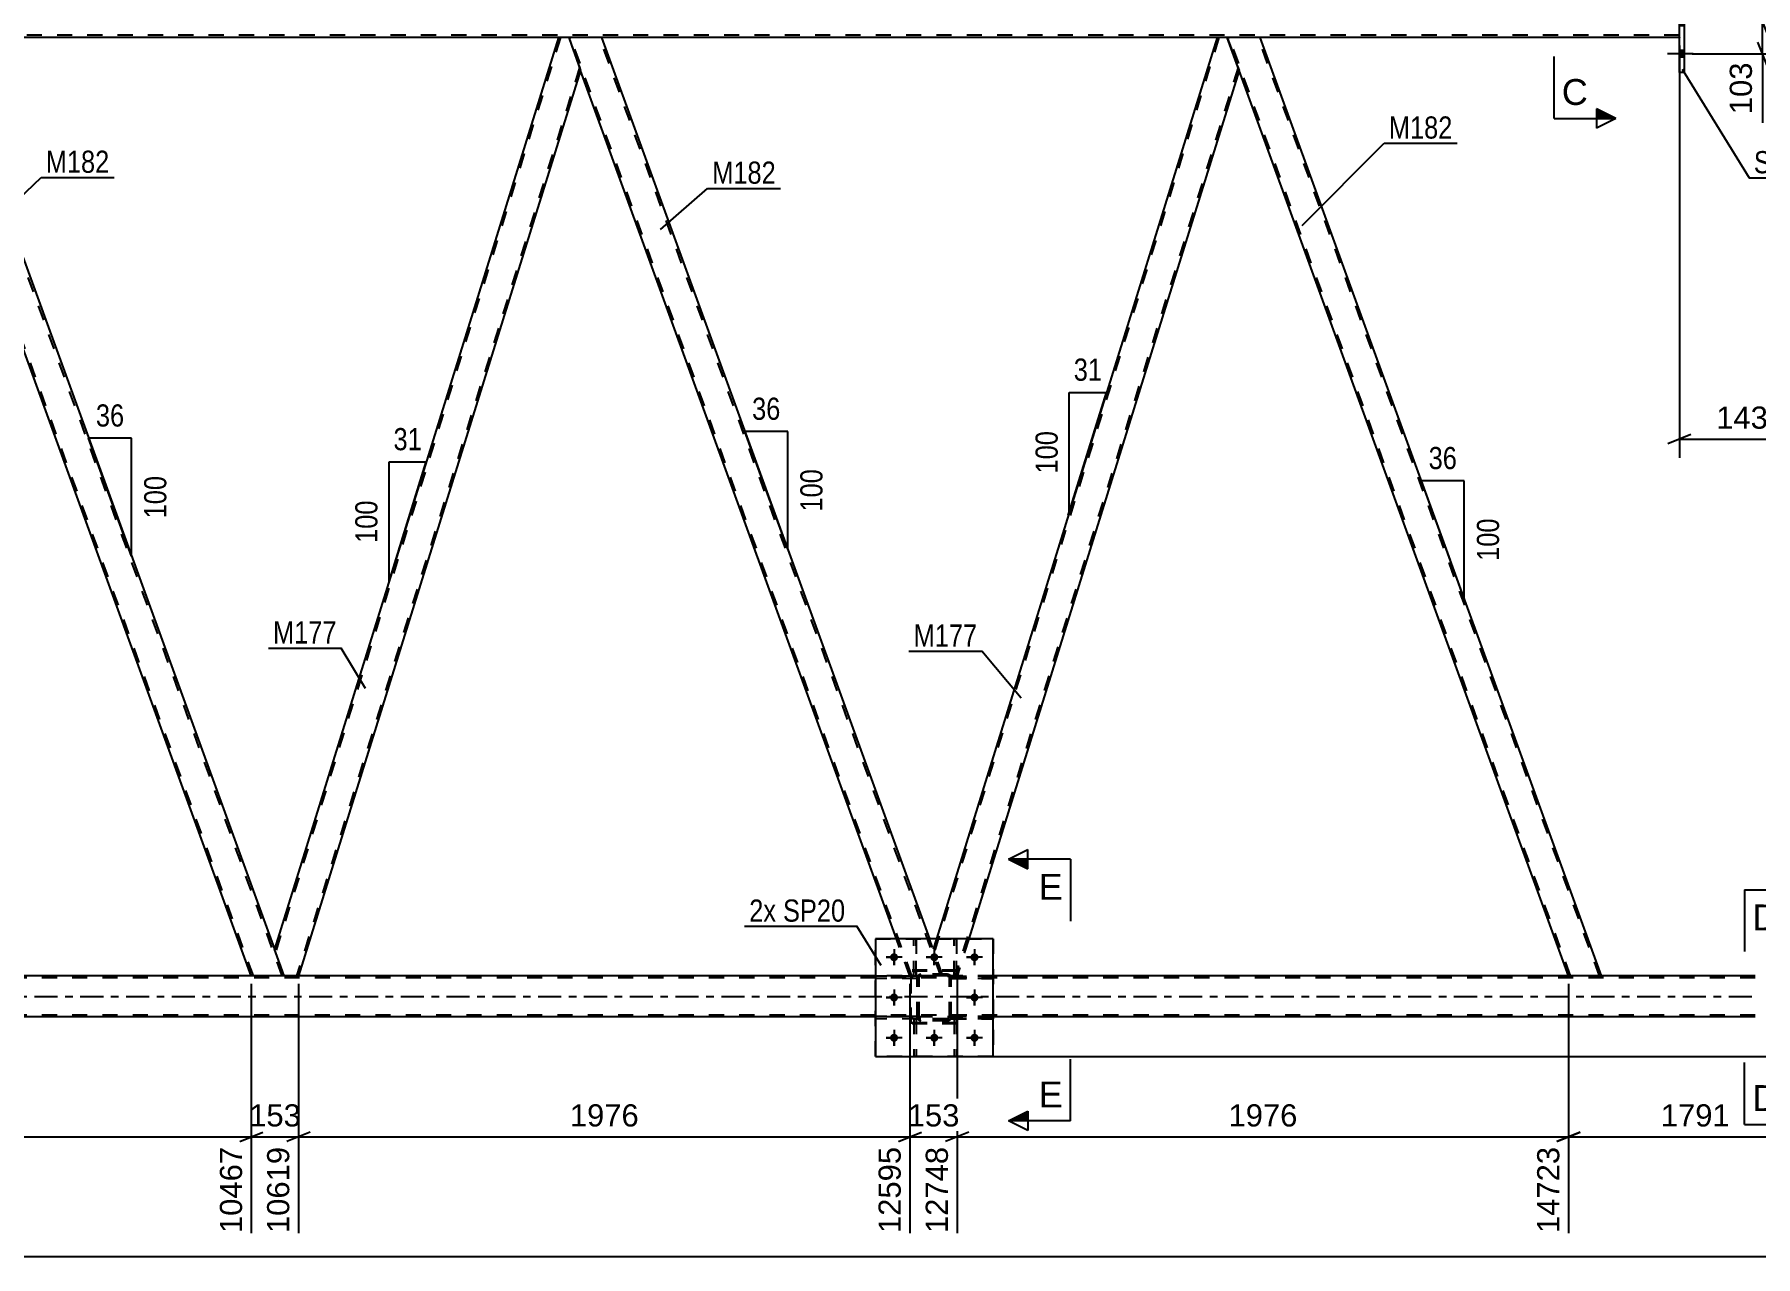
# Model space of a CAD drawing. Header units: millimetres. Extents: x 0 to 841, y 0 to 594.
# Drawn here: x 506.4 to 728.8, y 267.1 to 425 of the extents above; entities that cross this region are included whole.
import ezdxf

# ---------------------------------------------------------------- set-up
doc = ezdxf.new("R2010")
doc.units = ezdxf.units.MM
doc.linetypes.add('DXK_LINE_DOT2', pattern=[3.9198, 1.9599, -1.9599])
doc.linetypes.add('DXK_LINE_DOT3', pattern=[5.9187, 2.979, -0.9799, 0.9799, -0.9799])
doc.styles.add('Arial', font='ARIAL.TTF', dxfattribs={"height": 0.2})
doc.styles.add('Arial Narrow', font='ARIALN.TTF', dxfattribs={"height": 0.2})

# ---------------------------------------------------------------- blocks, each defined once
blk = doc.blocks.new('Bolt-317311729-2483 - 2401')
at = {"linetype": 'Continuous'}
for points in [[(719.63, 430.26), (719.63, 431.14), (718.99, 431.14), (718.99, 430.26)], [(719.63, 430.26), (719.63, 431.14), (718.99, 431.14), (718.99, 430.26)], [(719.63, 430.26), (719.63, 431.14), (718.99, 431.14), (718.99, 430.26)], [(719.63, 426.14), (719.63, 427.02), (718.99, 427.02), (718.99, 426.14)], [(719.63, 426.14), (719.63, 427.02), (718.99, 427.02), (718.99, 426.14)], [(719.63, 422.06), (719.63, 422.94), (718.99, 422.94), (718.99, 422.06)], [(719.63, 422.06), (719.63, 422.94), (718.99, 422.94), (718.99, 422.06)], [(719.63, 422.06), (719.63, 422.94), (718.99, 422.94), (718.99, 422.06)]]:
    blk.add_hatch(color=1, dxfattribs=at).paths.add_polyline_path(points)
at = {"color": 1, "linetype": 'Continuous'}
for p, q in [((720.79, 430.7), (717.47, 430.7)), ((720.79, 430.7), (717.47, 430.7)), ((720.79, 430.7), (717.47, 430.7)), ((719.63, 431.14), (718.99, 431.14)), ((719.63, 431.14), (718.99, 431.14)), ((719.63, 431.14), (718.99, 431.14)), ((719.63, 430.26), (718.99, 430.26)), ((719.63, 430.26), (718.99, 430.26)), ((719.63, 430.26), (718.99, 430.26)), ((720.79, 426.58), (717.47, 426.58)), ((720.79, 426.58), (717.47, 426.58)), ((719.63, 427.02), (718.99, 427.02)), ((719.63, 427.02), (718.99, 427.02)), ((719.63, 426.14), (718.99, 426.14)), ((719.63, 426.14), (718.99, 426.14)), ((719.63, 422.94), (718.99, 422.94)), ((719.63, 422.94), (718.99, 422.94)), ((719.63, 422.94), (718.99, 422.94)), ((720.79, 422.5), (717.47, 422.5)), ((720.79, 422.5), (717.47, 422.5)), ((720.79, 422.5), (717.47, 422.5)), ((719.63, 422.06), (718.99, 422.06)), ((719.63, 422.06), (718.99, 422.06)), ((719.63, 422.06), (718.99, 422.06))]:
    blk.add_line(p, q, dxfattribs=at)
blk = doc.blocks.new('Part-317311729-2814 - 2401')
at = {"color": 2, "linetype": 'Continuous'}
for p, q in [((718.99, 420.1), (718.99, 433.1)), ((718.99, 433.1), (719.63, 433.1)), ((719.63, 433.1), (719.63, 420.1)), ((719.63, 420.1), (718.99, 420.1))]:
    blk.add_line(p, q, dxfattribs=at)
blk = doc.blocks.new('Part-317311729-2515 - 2401')
at = {"color": 7, "linetype": 'DXK_LINE_DOT2'}
for p, q in [((728.79, 303.14), (115.74, 303.14)), ((630.28, 303.38), (615.08, 303.38)), ((728.79, 298.34), (115.74, 298.34)), ((630.28, 298.1), (615.08, 298.1))]:
    blk.add_line(p, q, dxfattribs=at)
at = {"color": 2, "linetype": 'Continuous'}
for p, q in [((615.08, 303.38), (460.01, 303.38)), ((728.79, 303.38), (630.28, 303.38)), ((615.08, 298.1), (460.01, 298.1)), ((728.79, 298.1), (630.28, 298.1))]:
    blk.add_line(p, q, dxfattribs=at)
at = {"color": 7, "linetype": 'DXK_LINE_DOT3'}
blk.add_line((115.74, 300.74), (728.79, 300.74), dxfattribs=at)
blk = doc.blocks.new('Part-317311729-2725 - 2401')
at = {"color": 2, "linetype": 'Continuous'}
for p, q in [((620.03, 308.2), (620.03, 308.2)), ((620.35, 308.2), (620.03, 308.2)), ((620.35, 308.2), (620.35, 308.2))]:
    blk.add_line(p, q, dxfattribs=at)
at = {"color": 7, "linetype": 'DXK_LINE_DOT2'}
for p, q in [((620.03, 303.36), (620.03, 308.2)), ((620.35, 303.36), (620.35, 308.2)), ((620.03, 303.96), (620.35, 303.96)), ((620.35, 303.36), (620.03, 303.36))]:
    blk.add_line(p, q, dxfattribs=at)
blk = doc.blocks.new('Part-317311729-2729 - 2401')
at = {"color": 7, "linetype": 'DXK_LINE_DOT2'}
for p, q in [((620.48, 303.12), (620.51, 303.3)), ((620.51, 303.3), (620.48, 303.12)), ((620.48, 298.08), (620.48, 303.12)), ((620.72, 303.12), (620.73, 303.21)), ((620.72, 298.08), (620.72, 303.12)), ((620.73, 303.21), (620.79, 303.29)), ((620.77, 303.56), (620.96, 303.6)), ((620.96, 303.6), (620.77, 303.56)), ((620.79, 303.29), (620.86, 303.34)), ((620.86, 303.34), (620.96, 303.36)), ((624.4, 303.6), (620.96, 303.6)), ((620.96, 303.36), (624.4, 303.36)), ((624.4, 303.6), (624.58, 303.56)), ((624.58, 303.56), (624.4, 303.6)), ((624.4, 303.36), (624.49, 303.34)), ((624.49, 303.34), (624.57, 303.29)), ((624.57, 303.29), (624.62, 303.21)), ((624.62, 303.21), (624.64, 303.12)), ((624.64, 298.08), (624.64, 303.12)), ((624.84, 303.3), (624.88, 303.12)), ((624.88, 303.12), (624.84, 303.3)), ((624.88, 298.08), (624.88, 303.12)), ((620.51, 297.9), (620.48, 298.08)), ((620.48, 298.08), (620.51, 297.9)), ((620.73, 297.99), (620.72, 298.08)), ((620.79, 297.91), (620.73, 297.99)), ((620.96, 297.6), (620.77, 297.64)), ((620.77, 297.64), (620.96, 297.6)), ((620.86, 297.86), (620.79, 297.91)), ((620.96, 297.84), (620.86, 297.86)), ((624.4, 297.84), (620.96, 297.84)), ((624.4, 297.6), (620.96, 297.6)), ((624.49, 297.86), (624.4, 297.84)), ((624.58, 297.64), (624.4, 297.6)), ((624.4, 297.6), (624.58, 297.64)), ((624.57, 297.91), (624.49, 297.86)), ((624.62, 297.99), (624.57, 297.91)), ((624.64, 298.08), (624.62, 297.99)), ((624.88, 298.08), (624.84, 297.9)), ((624.84, 297.9), (624.88, 298.08))]:
    blk.add_line(p, q, dxfattribs=at)
at = {"color": 7, "linetype": 'DXK_LINE_DOT3'}
blk.add_line((622.68, 300.6), (622.68, 300.6), dxfattribs=at)
at = {"color": 7, "linetype": 'DXK_LINE_DOT2'}
for centre, start, end in [((620.96, 303.12), 112.5, 157.5), ((620.96, 303.12), 112.5, 157.5), ((624.4, 303.12), 22.5, 67.5), ((624.4, 303.12), 22.5, 67.5), ((620.96, 298.08), 202.5, 247.5), ((620.96, 298.08), 202.5, 247.5), ((624.4, 298.08), 292.5, 337.5), ((624.4, 298.08), 292.5, 337.5)]:
    blk.add_arc(centre, 0.48, start, end, dxfattribs=at)
blk = doc.blocks.new('Part-317311729-2520 - 2401')
at = {"color": 7, "linetype": 'DXK_LINE_DOT2'}
for p, q in [((718.99, 428.6), (718.99, 424.6)), ((718.99, 424.92), (82.92, 424.92)), ((579.67, 424.6), (574.1, 424.6)), ((664.81, 424.6), (659.23, 424.6))]:
    blk.add_line(p, q, dxfattribs=at)
at = {"color": 2, "linetype": 'Continuous'}
for p, q in [((574.1, 424.6), (494.54, 424.6)), ((659.23, 424.6), (579.67, 424.6)), ((718.99, 424.6), (664.81, 424.6))]:
    blk.add_line(p, q, dxfattribs=at)
blk = doc.blocks.new('Bolt-317311729-2475 - 2401')
at = {"linetype": 'Continuous'}
for points in [[(618, 305.8, -1), (616.96, 305.8, -1)], [(623.2, 305.8, -1), (622.16, 305.8, -1)], [(628.4, 305.8, -1), (627.36, 305.8, -1)], [(618, 300.6, -1), (616.96, 300.6, -1)], [(628.4, 300.6, -1), (627.36, 300.6, -1)], [(618, 295.4, -1), (616.96, 295.4, -1)], [(623.2, 295.4, -1), (622.16, 295.4, -1)], [(628.4, 295.4, -1), (627.36, 295.4, -1)]]:
    blk.add_hatch(color=1, dxfattribs=at).paths.add_polyline_path(points)
at = {"color": 1, "linetype": 'Continuous'}
for p, q in [((618.52, 305.8), (616.44, 305.8)), ((617.48, 306.84), (617.48, 304.76)), ((623.72, 305.8), (621.64, 305.8)), ((622.68, 306.84), (622.68, 304.76)), ((628.92, 305.8), (626.84, 305.8)), ((627.88, 306.84), (627.88, 304.76)), ((618.52, 300.6), (616.44, 300.6)), ((617.48, 301.64), (617.48, 299.56)), ((628.92, 300.6), (626.84, 300.6)), ((627.88, 301.64), (627.88, 299.56)), ((617.48, 296.44), (617.48, 294.36)), ((622.68, 296.44), (622.68, 294.36)), ((627.88, 296.44), (627.88, 294.36)), ((618.52, 295.4), (616.44, 295.4)), ((623.72, 295.4), (621.64, 295.4)), ((628.92, 295.4), (626.84, 295.4))]:
    blk.add_line(p, q, dxfattribs=at)
blk = doc.blocks.new('Bolt-317311729-2476 - 2401')
at = {"color": 1, "linetype": 'Continuous'}
for p, q in [((616.44, 305.8), (617.13, 305.8)), ((617.48, 306.84), (617.48, 306.15)), ((617.48, 304.76), (617.48, 305.45)), ((618.52, 305.8), (617.82, 305.8)), ((621.64, 305.8), (622.33, 305.8)), ((622.68, 306.84), (622.68, 306.15)), ((622.68, 304.76), (622.68, 305.45)), ((623.72, 305.8), (623.02, 305.8)), ((626.84, 305.8), (627.53, 305.8)), ((627.88, 306.84), (627.88, 306.15)), ((627.88, 304.76), (627.88, 305.45)), ((628.92, 305.8), (628.22, 305.8)), ((616.44, 300.6), (617.13, 300.6)), ((617.48, 301.64), (617.48, 300.95)), ((618.52, 300.6), (617.82, 300.6)), ((626.84, 300.6), (627.53, 300.6)), ((627.88, 301.64), (627.88, 300.95)), ((628.92, 300.6), (628.22, 300.6)), ((617.48, 299.56), (617.48, 300.25)), ((627.88, 299.56), (627.88, 300.25)), ((617.48, 296.44), (617.48, 295.75)), ((622.68, 296.44), (622.68, 295.75)), ((627.88, 296.44), (627.88, 295.75)), ((616.44, 295.4), (617.13, 295.4)), ((617.48, 294.36), (617.48, 295.05)), ((618.52, 295.4), (617.82, 295.4)), ((621.64, 295.4), (622.33, 295.4)), ((622.68, 294.36), (622.68, 295.05)), ((623.72, 295.4), (623.02, 295.4)), ((626.84, 295.4), (627.53, 295.4)), ((627.88, 294.36), (627.88, 295.05)), ((628.92, 295.4), (628.22, 295.4))]:
    blk.add_line(p, q, dxfattribs=at)
blk = doc.blocks.new('Part-317311729-2500 - 2401')
at = {"color": 7, "linetype": 'DXK_LINE_DOT2'}
for p, q in [((625.68, 304), (619.68, 304)), ((619.68, 297.2), (619.68, 304)), ((625.68, 297.2), (625.68, 304)), ((625.68, 297.2), (619.68, 297.2))]:
    blk.add_line(p, q, dxfattribs=at)
blk = doc.blocks.new('Part-317311729-2715 - 2401')
at = {"color": 2, "linetype": 'Continuous'}
for p, q in [((630.28, 308.2), (615.08, 308.2)), ((615.08, 308.2), (615.08, 293)), ((630.28, 293), (630.28, 308.2)), ((615.08, 293), (630.28, 293))]:
    blk.add_line(p, q, dxfattribs=at)
blk = doc.blocks.new('Part-317311729-2720 - 2401')
at = {"color": 7, "linetype": 'DXK_LINE_DOT2'}
for p, q in [((615.08, 293), (615.08, 308.2)), ((615.08, 308.2), (630.28, 308.2)), ((630.28, 308.2), (630.28, 293)), ((630.28, 293), (615.08, 293))]:
    blk.add_line(p, q, dxfattribs=at)
blk = doc.blocks.new('Part-317311729-2721 - 2401')
at = {"color": 7, "linetype": 'DXK_LINE_DOT2'}
for p, q in [((624.88, 303.04), (624.88, 303.36)), ((624.88, 303.36), (630.28, 303.36)), ((630.28, 303.04), (624.88, 303.04)), ((625.48, 303.04), (625.48, 303.36)), ((630.28, 303.36), (630.28, 303.04))]:
    blk.add_line(p, q, dxfattribs=at)
blk = doc.blocks.new('Part-317311729-2722 - 2401')
at = {"color": 7, "linetype": 'DXK_LINE_DOT2'}
for p, q in [((624.88, 297.84), (624.88, 298.16)), ((624.88, 298.16), (630.28, 298.16)), ((625.48, 297.84), (625.48, 298.16)), ((630.28, 298.16), (630.28, 297.84)), ((630.28, 297.84), (624.88, 297.84))]:
    blk.add_line(p, q, dxfattribs=at)
blk = doc.blocks.new('Part-317311729-2723 - 2401')
at = {"color": 7, "linetype": 'DXK_LINE_DOT2'}
for p, q in [((620.48, 303.36), (615.08, 303.36)), ((615.08, 303.04), (615.08, 303.36)), ((620.48, 303.04), (615.08, 303.04)), ((619.88, 303.04), (619.88, 303.36)), ((620.48, 303.36), (620.48, 303.04))]:
    blk.add_line(p, q, dxfattribs=at)
blk = doc.blocks.new('Part-317311729-2724 - 2401')
at = {"color": 7, "linetype": 'DXK_LINE_DOT2'}
for p, q in [((620.48, 298.16), (615.08, 298.16)), ((615.08, 297.84), (615.08, 298.16)), ((619.88, 297.84), (619.88, 298.16)), ((620.48, 298.16), (620.48, 297.84)), ((620.48, 297.84), (615.08, 297.84))]:
    blk.add_line(p, q, dxfattribs=at)
blk = doc.blocks.new('Part-317311729-2726 - 2401')
at = {"color": 2, "linetype": 'Continuous'}
for p, q in [((625.23, 308.2), (625.23, 308.2)), ((625.55, 308.2), (625.23, 308.2)), ((625.55, 308.2), (625.55, 308.2))]:
    blk.add_line(p, q, dxfattribs=at)
at = {"color": 7, "linetype": 'DXK_LINE_DOT2'}
for p, q in [((625.23, 303.36), (625.23, 308.2)), ((625.55, 303.36), (625.55, 308.2)), ((625.23, 303.96), (625.55, 303.96)), ((625.55, 303.36), (625.23, 303.36))]:
    blk.add_line(p, q, dxfattribs=at)
blk = doc.blocks.new('Part-317311729-2727 - 2401')
at = {"color": 7, "linetype": 'DXK_LINE_DOT2'}
for p, q in [((620.35, 297.84), (620.03, 297.84)), ((620.03, 297.84), (620.03, 293)), ((620.03, 297.24), (620.35, 297.24)), ((620.35, 297.84), (620.35, 293)), ((620.03, 293), (620.35, 293))]:
    blk.add_line(p, q, dxfattribs=at)
blk = doc.blocks.new('Part-317311729-2728 - 2401')
at = {"color": 7, "linetype": 'DXK_LINE_DOT2'}
for p, q in [((625.55, 297.84), (625.23, 297.84)), ((625.23, 297.84), (625.23, 293)), ((625.23, 297.24), (625.55, 297.24)), ((625.55, 297.84), (625.55, 293)), ((625.23, 293), (625.55, 293))]:
    blk.add_line(p, q, dxfattribs=at)
blk = doc.blocks.new('Part-317311729-2730 - 2401')
at = {"color": 7, "linetype": 'DXK_LINE_DOT2'}
for p, q in [((630.28, 303.36), (624.88, 303.36)), ((624.88, 303.36), (624.88, 303.04)), ((624.88, 303.04), (630.28, 303.04)), ((625.48, 303.04), (625.48, 303.36)), ((630.28, 303.04), (630.28, 303.36))]:
    blk.add_line(p, q, dxfattribs=at)
blk = doc.blocks.new('Part-317311729-2731 - 2401')
at = {"color": 7, "linetype": 'DXK_LINE_DOT2'}
for p, q in [((630.28, 298.16), (624.88, 298.16)), ((624.88, 298.16), (624.88, 297.84)), ((625.48, 297.84), (625.48, 298.16)), ((630.28, 297.84), (630.28, 298.16)), ((624.88, 297.84), (630.28, 297.84))]:
    blk.add_line(p, q, dxfattribs=at)
blk = doc.blocks.new('Part-317311729-2732 - 2401')
at = {"color": 7, "linetype": 'DXK_LINE_DOT2'}
for p, q in [((620.48, 303.36), (615.08, 303.36)), ((615.08, 303.36), (615.08, 303.04)), ((620.48, 303.04), (615.08, 303.04)), ((619.88, 303.04), (619.88, 303.36)), ((620.48, 303.04), (620.48, 303.36))]:
    blk.add_line(p, q, dxfattribs=at)
blk = doc.blocks.new('Part-317311729-2733 - 2401')
at = {"color": 7, "linetype": 'DXK_LINE_DOT2'}
for p, q in [((620.48, 298.16), (615.08, 298.16)), ((615.08, 298.16), (615.08, 297.84)), ((619.88, 297.84), (619.88, 298.16)), ((620.48, 297.84), (620.48, 298.16)), ((620.48, 297.84), (615.08, 297.84))]:
    blk.add_line(p, q, dxfattribs=at)
blk = doc.blocks.new('Part-317311729-2734 - 2401')
at = {"color": 7, "linetype": 'DXK_LINE_DOT2'}
for p, q in [((620.03, 303.36), (620.03, 308.2)), ((620.03, 308.2), (620.35, 308.2)), ((620.35, 308.2), (620.35, 303.36)), ((620.03, 303.96), (620.35, 303.96)), ((620.35, 303.36), (620.03, 303.36))]:
    blk.add_line(p, q, dxfattribs=at)
blk = doc.blocks.new('Part-317311729-2735 - 2401')
at = {"color": 7, "linetype": 'DXK_LINE_DOT2'}
for p, q in [((625.23, 303.36), (625.23, 308.2)), ((625.23, 308.2), (625.55, 308.2)), ((625.55, 308.2), (625.55, 303.36)), ((625.23, 303.96), (625.55, 303.96)), ((625.55, 303.36), (625.23, 303.36))]:
    blk.add_line(p, q, dxfattribs=at)
blk = doc.blocks.new('Part-317311729-2736 - 2401')
at = {"color": 7, "linetype": 'DXK_LINE_DOT2'}
for p, q in [((620.03, 297.84), (620.35, 297.84)), ((620.03, 297.84), (620.03, 293)), ((620.03, 297.24), (620.35, 297.24)), ((620.35, 297.84), (620.35, 293)), ((620.35, 293), (620.03, 293))]:
    blk.add_line(p, q, dxfattribs=at)
blk = doc.blocks.new('Part-317311729-2737 - 2401')
at = {"color": 7, "linetype": 'DXK_LINE_DOT2'}
for p, q in [((625.23, 297.84), (625.55, 297.84)), ((625.23, 297.84), (625.23, 293)), ((625.23, 297.24), (625.55, 297.24)), ((625.55, 297.84), (625.55, 293)), ((625.55, 293), (625.23, 293))]:
    blk.add_line(p, q, dxfattribs=at)
blk = doc.blocks.new('Part-317311729-2738 - 2401')
at = {"color": 7, "linetype": 'DXK_LINE_DOT2'}
for p, q in [((620.48, 303.12), (620.51, 303.3)), ((620.51, 303.3), (620.48, 303.12)), ((620.48, 298.08), (620.48, 303.12)), ((620.72, 303.12), (620.73, 303.21)), ((620.72, 298.08), (620.72, 303.12)), ((620.73, 303.21), (620.79, 303.29)), ((620.77, 303.56), (620.96, 303.6)), ((620.96, 303.6), (620.77, 303.56)), ((620.79, 303.29), (620.86, 303.34)), ((620.86, 303.34), (620.96, 303.36)), ((624.4, 303.6), (620.96, 303.6)), ((620.96, 303.36), (624.4, 303.36)), ((624.4, 303.6), (624.58, 303.56)), ((624.58, 303.56), (624.4, 303.6)), ((624.4, 303.36), (624.49, 303.34)), ((624.49, 303.34), (624.57, 303.29)), ((624.57, 303.29), (624.62, 303.21)), ((624.62, 303.21), (624.64, 303.12)), ((624.64, 298.08), (624.64, 303.12)), ((624.84, 303.3), (624.88, 303.12)), ((624.88, 303.12), (624.84, 303.3)), ((624.88, 298.08), (624.88, 303.12)), ((620.51, 297.9), (620.48, 298.08)), ((620.48, 298.08), (620.51, 297.9)), ((620.73, 297.99), (620.72, 298.08)), ((620.79, 297.91), (620.73, 297.99)), ((620.96, 297.6), (620.77, 297.64)), ((620.77, 297.64), (620.96, 297.6)), ((620.86, 297.86), (620.79, 297.91)), ((620.96, 297.84), (620.86, 297.86)), ((624.4, 297.84), (620.96, 297.84)), ((624.4, 297.6), (620.96, 297.6)), ((624.49, 297.86), (624.4, 297.84)), ((624.58, 297.64), (624.4, 297.6)), ((624.4, 297.6), (624.58, 297.64)), ((624.57, 297.91), (624.49, 297.86)), ((624.62, 297.99), (624.57, 297.91)), ((624.64, 298.08), (624.62, 297.99)), ((624.88, 298.08), (624.84, 297.9)), ((624.84, 297.9), (624.88, 298.08))]:
    blk.add_line(p, q, dxfattribs=at)
at = {"color": 7, "linetype": 'DXK_LINE_DOT3'}
blk.add_line((622.68, 300.6), (622.68, 300.6), dxfattribs=at)
at = {"color": 7, "linetype": 'DXK_LINE_DOT2'}
for centre, start, end in [((620.96, 303.12), 112.5, 157.5), ((620.96, 303.12), 112.5, 157.5), ((624.4, 303.12), 22.5, 67.5), ((624.4, 303.12), 22.5, 67.5), ((620.96, 298.08), 202.5, 247.5), ((620.96, 298.08), 202.5, 247.5), ((624.4, 298.08), 292.5, 337.5), ((624.4, 298.08), 292.5, 337.5)]:
    blk.add_arc(centre, 0.48, start, end, dxfattribs=at)
blk = doc.blocks.new('Part-317311729-2739 - 2401')
at = {"color": 7, "linetype": 'DXK_LINE_DOT2'}
for p, q in [((625.68, 304.14), (619.68, 304.14)), ((619.68, 297.34), (619.68, 304.14)), ((625.68, 297.34), (625.68, 304.14)), ((625.68, 297.34), (619.68, 297.34))]:
    blk.add_line(p, q, dxfattribs=at)
blk = doc.blocks.new('Part-317311729-2884 - 2401')
at = {"color": 2, "linetype": 'Continuous'}
for p, q in [((494.54, 424.6), (490.28, 424.6)), ((494.54, 424.6), (537.4, 306.85)), ((534.4, 303.38), (491.83, 420.35))]:
    blk.add_line(p, q, dxfattribs=at)
at = {"color": 7, "linetype": 'DXK_LINE_DOT2'}
for p, q in [((490.28, 424.6), (491.83, 420.35)), ((534.66, 303.38), (490.54, 424.6)), ((490.54, 424.6), (490.56, 424.6)), ((538.4, 303.38), (494.28, 424.6)), ((538.66, 303.38), (537.4, 306.85)), ((538.66, 303.38), (534.4, 303.38))]:
    blk.add_line(p, q, dxfattribs=at)
blk = doc.blocks.new('Part-317311729-2834 - 2401')
at = {"color": 7, "linetype": 'DXK_LINE_DOT2'}
for p, q in [((659.48, 424.6), (622.67, 306.48)), ((661.96, 420.73), (625.39, 303.38)), ((622.95, 308.2), (622.53, 306.85)), ((627.14, 308.2), (625.64, 303.38)), ((623.79, 303.38), (622.53, 306.85)), ((625.64, 303.38), (623.79, 303.38))]:
    blk.add_line(p, q, dxfattribs=at)
at = {"color": 2, "linetype": 'Continuous'}
for p, q in [((659.23, 424.6), (622.95, 308.2)), ((660.55, 424.6), (659.23, 424.6)), ((662.1, 420.35), (660.55, 424.6)), ((662.1, 420.35), (627.14, 308.2))]:
    blk.add_line(p, q, dxfattribs=at)
blk = doc.blocks.new('Part-317311729-2839 - 2401')
at = {"color": 2, "linetype": 'Continuous'}
for p, q in [((574.1, 424.6), (537.4, 306.85)), ((575.42, 424.6), (574.1, 424.6)), ((575.42, 424.6), (576.96, 420.35)), ((576.96, 420.35), (540.5, 303.38)), ((538.66, 303.38), (537.4, 306.85))]:
    blk.add_line(p, q, dxfattribs=at)
at = {"color": 7, "linetype": 'DXK_LINE_DOT2'}
for p, q in [((574.35, 424.6), (537.53, 306.48)), ((576.83, 420.73), (540.25, 303.38)), ((540.5, 303.38), (538.66, 303.38))]:
    blk.add_line(p, q, dxfattribs=at)
blk = doc.blocks.new('Part-317311729-2874 - 2401')
at = {"color": 2, "linetype": 'Continuous'}
for p, q in [((664.81, 424.6), (660.55, 424.6)), ((708.93, 303.38), (664.81, 424.6)), ((704.67, 303.38), (662.1, 420.35))]:
    blk.add_line(p, q, dxfattribs=at)
at = {"color": 7, "linetype": 'DXK_LINE_DOT2'}
for p, q in [((660.55, 424.6), (662.1, 420.35)), ((704.93, 303.38), (660.81, 424.6)), ((660.81, 424.6), (660.82, 424.6)), ((708.67, 303.38), (664.55, 424.6)), ((708.93, 303.38), (704.67, 303.38))]:
    blk.add_line(p, q, dxfattribs=at)
blk = doc.blocks.new('Part-317311729-2879 - 2401')
at = {"color": 2, "linetype": 'Continuous'}
for p, q in [((579.67, 424.6), (575.42, 424.6)), ((579.67, 424.6), (622.04, 308.2)), ((617.78, 308.2), (576.96, 420.35))]:
    blk.add_line(p, q, dxfattribs=at)
at = {"color": 7, "linetype": 'DXK_LINE_DOT2'}
for p, q in [((575.42, 424.6), (576.96, 420.35)), ((619.79, 303.38), (575.67, 424.6)), ((575.67, 424.6), (575.69, 424.6)), ((623.54, 303.38), (579.42, 424.6)), ((619.54, 303.38), (617.78, 308.2)), ((623.79, 303.38), (622.04, 308.2)), ((623.79, 303.38), (619.54, 303.38))]:
    blk.add_line(p, q, dxfattribs=at)
blk = doc.blocks.new('StraightDimension-317311729-3072 - 2401')
at = {"color": 7, "linetype": 'Continuous'}
for p, q in [((534.4, 302.38), (534.4, 270.17)), ((540.5, 302.38), (540.5, 270.17)), ((532.9, 281.99), (535.9, 283.19)), ((534.4, 282.59), (540.5, 282.59)), ((542, 283.19), (539, 281.99))]:
    blk.add_line(p, q, dxfattribs=at)
at = {"color": 0}
blk.add_wipeout([(541.39, 283.34), (541.39, 287.54), (533.52, 287.54), (533.52, 283.34)], dxfattribs=at)
at = {"color": 0, "linetype": 'Continuous'}
blk.add_wipeout([(539.9, 281.89), (535.7, 281.89), (535.7, 269.57), (539.9, 269.57)], dxfattribs=at)
at = {"color": 3, "style": 'Arial'}
blk.add_text('153', height=2.865, dxfattribs=at).set_placement((534.12, 283.94))
at = {"color": 3, "linetype": 'Continuous', "style": 'Arial'}
blk.add_text('10619', height=2.865, rotation=90.0002, dxfattribs=at).set_placement((539.3, 270.17))
blk = doc.blocks.new('AngleDimension-317311729-10630 - 2401')
at = {"color": 7, "linetype": 'Continuous'}
for p, q in [((601.46, 364.74), (598.19, 373.73)), ((603.73, 373.73), (598.19, 373.73)), ((603.73, 358.51), (598.19, 373.73)), ((603.73, 358.51), (603.73, 373.73))]:
    blk.add_line(p, q, dxfattribs=at)
at = {"color": 0}
for points in [[(603.39, 374.63), (603.39, 378.83), (598.53, 378.83), (598.53, 374.63)], [(608.83, 369.46), (604.63, 369.46), (604.63, 362.78), (608.83, 362.78)]]:
    blk.add_wipeout(points, dxfattribs=at)
at = {"color": 3, "style": 'Arial Narrow'}
blk.add_text('36', height=2.863, dxfattribs=at).set_placement((599.13, 375.23))
blk.add_text('100', height=2.863, rotation=90.0002, dxfattribs=at).set_placement((608.23, 363.38))
blk = doc.blocks.new('StraightDimension-317311729-3341 - 2401')
at = {"color": 7, "linetype": 'Continuous'}
blk.add_line((73.66, 267.14), (738.05, 267.14), dxfattribs=at)
blk = doc.blocks.new('StraightDimension-317311729-3331 - 2401')
at = {"color": 7, "linetype": 'Continuous'}
for p, q in [((766.75, 442.7), (765.55, 445.7)), ((714.16, 444.2), (768.55, 444.2)), ((766.15, 293), (766.15, 444.2)), ((765.55, 294.5), (766.75, 291.5)), ((623.68, 293), (768.55, 293))]:
    blk.add_line(p, q, dxfattribs=at)
at = {"color": 0}
blk.add_wipeout([(765.4, 373.65), (761.2, 373.65), (761.2, 363.55), (765.4, 363.55)], dxfattribs=at)
at = {"color": 3, "style": 'Arial'}
blk.add_text('3780', height=2.865, rotation=90.0002, dxfattribs=at).set_placement((764.8, 364.15))
blk = doc.blocks.new('StraightDimension-317311729-3326 - 2401')
at = {"color": 7, "linetype": 'Continuous'}
for p, q in [((718.99, 423.6), (718.99, 370.33)), ((737.41, 304.38), (737.41, 375.58)), ((720.49, 373.33), (717.49, 372.13)), ((718.99, 372.73), (737.41, 372.73)), ((735.91, 372.13), (738.91, 373.33))]:
    blk.add_line(p, q, dxfattribs=at)
at = {"color": 0}
blk.add_wipeout([(733.25, 373.48), (733.25, 377.68), (723.15, 377.68), (723.15, 373.48)], dxfattribs=at)
at = {"color": 3, "style": 'Arial'}
blk.add_text('1433', height=2.865, dxfattribs=at).set_placement((723.75, 374.08))
blk = doc.blocks.new('StraightDimension-317311729-2985 - 2401')
at = {"color": 7, "linetype": 'Continuous'}
for p, q in [((704.67, 302.38), (704.67, 270.17)), ((737.41, 297.1), (737.41, 270.17)), ((706.17, 283.19), (703.17, 281.99)), ((704.67, 282.59), (737.41, 282.59)), ((735.91, 281.99), (738.91, 283.19))]:
    blk.add_line(p, q, dxfattribs=at)
at = {"color": 0}
blk.add_wipeout([(726.09, 283.34), (726.09, 287.54), (715.99, 287.54), (715.99, 283.34)], dxfattribs=at)
at = {"color": 0, "linetype": 'Continuous'}
blk.add_wipeout([(736.81, 281.89), (732.61, 281.89), (732.61, 269.57), (736.81, 269.57)], dxfattribs=at)
at = {"color": 3, "style": 'Arial'}
blk.add_text('1791', height=2.865, dxfattribs=at).set_placement((716.59, 283.94))
at = {"color": 3, "linetype": 'Continuous', "style": 'Arial'}
blk.add_text('16515', height=2.865, rotation=90.0002, dxfattribs=at).set_placement((736.21, 270.17))
blk = doc.blocks.new('StraightDimension-317311729-3004 - 2401')
at = {"color": 7, "linetype": 'Continuous'}
for p, q in [((625.64, 302.38), (625.64, 270.17)), ((704.67, 302.38), (704.67, 270.17)), ((627.14, 283.19), (624.14, 281.99)), ((625.64, 282.59), (704.67, 282.59)), ((703.17, 281.99), (706.17, 283.19))]:
    blk.add_line(p, q, dxfattribs=at)
at = {"color": 0}
blk.add_wipeout([(670.2, 283.34), (670.2, 287.54), (660.11, 287.54), (660.11, 283.34)], dxfattribs=at)
at = {"color": 0, "linetype": 'Continuous'}
blk.add_wipeout([(704.07, 281.89), (699.87, 281.89), (699.87, 269.57), (704.07, 269.57)], dxfattribs=at)
at = {"color": 3, "style": 'Arial'}
blk.add_text('1976', height=2.865, dxfattribs=at).set_placement((660.71, 283.94))
at = {"color": 3, "linetype": 'Continuous', "style": 'Arial'}
blk.add_text('14723', height=2.865, rotation=90.0002, dxfattribs=at).set_placement((703.47, 270.17))
blk = doc.blocks.new('StraightDimension-317311729-3028 - 2401')
at = {"color": 7, "linetype": 'Continuous'}
for p, q in [((619.54, 302.38), (619.54, 270.17)), ((625.64, 302.38), (625.64, 270.17)), ((618.04, 281.99), (621.04, 283.19)), ((619.54, 282.59), (625.64, 282.59)), ((627.14, 283.19), (624.14, 281.99))]:
    blk.add_line(p, q, dxfattribs=at)
at = {"color": 0}
blk.add_wipeout([(626.52, 283.34), (626.52, 287.54), (618.65, 287.54), (618.65, 283.34)], dxfattribs=at)
at = {"color": 0, "linetype": 'Continuous'}
blk.add_wipeout([(625.04, 281.89), (620.84, 281.89), (620.84, 269.57), (625.04, 269.57)], dxfattribs=at)
at = {"color": 3, "style": 'Arial'}
blk.add_text('153', height=2.865, dxfattribs=at).set_placement((619.25, 283.94))
at = {"color": 3, "linetype": 'Continuous', "style": 'Arial'}
blk.add_text('12748', height=2.865, rotation=90.0002, dxfattribs=at).set_placement((624.44, 270.17))
blk = doc.blocks.new('StraightDimension-317311729-3052 - 2401')
at = {"color": 7, "linetype": 'Continuous'}
for p, q in [((540.5, 302.38), (540.5, 270.17)), ((619.54, 302.38), (619.54, 270.17)), ((542, 283.19), (539, 281.99)), ((540.5, 282.59), (619.54, 282.59)), ((618.04, 281.99), (621.04, 283.19))]:
    blk.add_line(p, q, dxfattribs=at)
at = {"color": 0}
blk.add_wipeout([(585.07, 283.34), (585.07, 287.54), (574.97, 287.54), (574.97, 283.34)], dxfattribs=at)
at = {"color": 0, "linetype": 'Continuous'}
blk.add_wipeout([(618.94, 281.89), (614.74, 281.89), (614.74, 269.57), (618.94, 269.57)], dxfattribs=at)
at = {"color": 3, "style": 'Arial'}
blk.add_text('1976', height=2.865, dxfattribs=at).set_placement((575.57, 283.94))
at = {"color": 3, "linetype": 'Continuous', "style": 'Arial'}
blk.add_text('12595', height=2.865, rotation=90.0002, dxfattribs=at).set_placement((618.34, 270.17))
blk = doc.blocks.new('StraightDimension-317311729-3092 - 2401')
at = {"color": 7, "linetype": 'Continuous'}
for p, q in [((455.37, 302.38), (455.37, 272.39)), ((534.4, 302.38), (534.4, 270.17)), ((456.87, 283.19), (453.87, 281.99)), ((455.37, 282.59), (534.4, 282.59)), ((532.9, 281.99), (535.9, 283.19))]:
    blk.add_line(p, q, dxfattribs=at)
at = {"color": 0}
blk.add_wipeout([(499.93, 283.34), (499.93, 287.54), (489.84, 287.54), (489.84, 283.34)], dxfattribs=at)
at = {"color": 0, "linetype": 'Continuous'}
blk.add_wipeout([(533.8, 281.89), (529.6, 281.89), (529.6, 269.57), (533.8, 269.57)], dxfattribs=at)
at = {"color": 3, "style": 'Arial'}
blk.add_text('1976', height=2.865, dxfattribs=at).set_placement((490.44, 283.94))
at = {"color": 3, "linetype": 'Continuous', "style": 'Arial'}
blk.add_text('10467', height=2.865, rotation=90.0002, dxfattribs=at).set_placement((533.2, 270.17))
blk = doc.blocks.new('StraightDimension-317311729-3377 - 2401')
at = {"color": 7, "linetype": 'Continuous'}
for p, q in [((729.12, 428.1), (730.32, 425.1)), ((720.63, 426.6), (732.12, 426.6)), ((729.72, 422.5), (729.72, 426.6)), ((730.32, 421), (729.12, 424)), ((720.63, 422.5), (732.12, 422.5))]:
    blk.add_line(p, q, dxfattribs=at)
at = {"color": 0}
blk.add_wipeout([(728.97, 421.98), (724.77, 421.98), (724.77, 414.11), (728.97, 414.11)], dxfattribs=at)
at = {"color": 7, "linetype": 'Continuous'}
blk.add_line((729.72, 422.5), (729.72, 413.58), dxfattribs=at)
blk.add_line((729.72, 422.5), (729.72, 413.58), dxfattribs=at)
at = {"color": 3, "style": 'Arial'}
blk.add_text('103', height=2.865, rotation=90.0002, dxfattribs=at).set_placement((728.37, 414.71))
blk = doc.blocks.new('AngleDimension-317311729-4078 - 2401')
at = {"color": 7, "linetype": 'Continuous'}
for p, q in [((640.13, 378.78), (644.95, 378.78)), ((640.13, 363.31), (644.95, 378.78)), ((640.13, 363.31), (640.13, 378.78)), ((640, 362.9), (640.13, 363.31))]:
    blk.add_line(p, q, dxfattribs=at)
at = {"color": 0}
for points in [[(644.97, 379.68), (644.97, 383.88), (640.11, 383.88), (640.11, 379.68)], [(639.23, 374.39), (635.03, 374.39), (635.03, 367.7), (639.23, 367.7)]]:
    blk.add_wipeout(points, dxfattribs=at)
at = {"color": 3, "style": 'Arial Narrow'}
blk.add_text('31', height=2.863, dxfattribs=at).set_placement((640.71, 380.28))
blk.add_text('100', height=2.863, rotation=90.0002, dxfattribs=at).set_placement((638.63, 368.3))
blk = doc.blocks.new('StraightDimension-317311729-10188 - 2401')
at = {"color": 7, "linetype": 'Continuous'}
for p, q in [((757.48, 425.1), (756.28, 428.1)), ((719.99, 426.6), (759.28, 426.6)), ((756.88, 300.74), (756.88, 426.6)), ((738.41, 300.74), (759.28, 300.74)), ((756.28, 302.24), (757.48, 299.24))]:
    blk.add_line(p, q, dxfattribs=at)
at = {"color": 0}
blk.add_wipeout([(756.13, 368.72), (751.93, 368.72), (751.93, 358.63), (756.13, 358.63)], dxfattribs=at)
at = {"color": 3, "style": 'Arial'}
blk.add_text('3146', height=2.865, rotation=90.0002, dxfattribs=at).set_placement((755.53, 359.23))
blk = doc.blocks.new('AngleDimension-317311729-10602 - 2401')
at = {"color": 7, "linetype": 'Continuous'}
for p, q in [((517.43, 361.71), (513.37, 372.86)), ((518.91, 372.86), (513.37, 372.86)), ((518.91, 357.63), (513.37, 372.86)), ((518.91, 357.63), (518.91, 372.86))]:
    blk.add_line(p, q, dxfattribs=at)
at = {"color": 0}
for points in [[(518.57, 373.76), (518.57, 377.96), (513.71, 377.96), (513.71, 373.76)], [(524.01, 368.59), (519.81, 368.59), (519.81, 361.9), (524.01, 361.9)]]:
    blk.add_wipeout(points, dxfattribs=at)
at = {"color": 3, "style": 'Arial Narrow'}
blk.add_text('36', height=2.863, dxfattribs=at).set_placement((514.31, 374.36))
blk.add_text('100', height=2.863, rotation=90.0002, dxfattribs=at).set_placement((523.41, 362.5))
blk = doc.blocks.new('AngleDimension-317311729-10616 - 2401')
at = {"color": 7, "linetype": 'Continuous'}
for p, q in [((552.2, 369.8), (557.02, 369.8)), ((552.2, 354.34), (557.02, 369.8)), ((552.2, 354.34), (552.2, 369.8)), ((553.43, 358.28), (557.02, 369.8))]:
    blk.add_line(p, q, dxfattribs=at)
at = {"color": 0}
for points in [[(557.03, 370.7), (557.03, 374.9), (552.18, 374.9), (552.18, 370.7)], [(551.3, 365.41), (547.1, 365.41), (547.1, 358.73), (551.3, 358.73)]]:
    blk.add_wipeout(points, dxfattribs=at)
at = {"color": 3, "style": 'Arial Narrow'}
blk.add_text('31', height=2.863, dxfattribs=at).set_placement((552.78, 371.3))
blk.add_text('100', height=2.863, rotation=90.0002, dxfattribs=at).set_placement((550.7, 359.33))
blk = doc.blocks.new('AngleDimension-317311729-10644 - 2401')
at = {"color": 7, "linetype": 'Continuous'}
for p, q in [((689.39, 357.05), (685.64, 367.36)), ((691.18, 367.36), (685.64, 367.36)), ((691.18, 352.14), (685.64, 367.36)), ((691.18, 352.14), (691.18, 367.36))]:
    blk.add_line(p, q, dxfattribs=at)
at = {"color": 0}
for points in [[(690.84, 368.26), (690.84, 372.46), (685.98, 372.46), (685.98, 368.26)], [(696.28, 363.09), (692.08, 363.09), (692.08, 356.41), (696.28, 356.41)]]:
    blk.add_wipeout(points, dxfattribs=at)
at = {"color": 3, "style": 'Arial Narrow'}
blk.add_text('36', height=2.863, dxfattribs=at).set_placement((686.58, 368.86))
blk.add_text('100', height=2.863, rotation=90.0002, dxfattribs=at).set_placement((695.68, 357.01))
blk = doc.blocks.new('SectionMark-317311729-4142 - 2401')
at = {"linetype": 'Continuous'}
for points in [[(634.78, 318.48), (634.78, 317.23), (632.28, 318.48)], [(634.78, 285.9), (634.78, 284.65), (632.28, 284.65)]]:
    blk.add_hatch(color=6, dxfattribs=at).paths.add_polyline_path(points)
at = {"color": 6, "linetype": 'Continuous'}
for p, q in [((632.28, 318.48), (634.78, 319.73)), ((640.28, 318.48), (632.28, 318.48)), ((632.28, 318.48), (634.78, 317.23)), ((634.78, 317.23), (634.78, 319.73)), ((632.28, 284.65), (634.78, 285.9)), ((634.78, 285.9), (634.78, 283.4)), ((640.28, 284.65), (632.28, 284.65)), ((634.78, 283.4), (632.28, 284.65))]:
    blk.add_line(p, q, dxfattribs=at)
at = {"color": 0, "linetype": 'Continuous'}
for points in [[(639.28, 313.23), (639.28, 316.73), (636.17, 316.73), (636.17, 313.23)], [(639.28, 286.4), (639.28, 289.9), (636.17, 289.9), (636.17, 286.4)]]:
    blk.add_wipeout(points, dxfattribs=at)
at = {"color": 6, "linetype": 'Continuous'}
for p, q in [((640.28, 318.48), (640.28, 310.48)), ((640.28, 284.65), (640.28, 292.65))]:
    blk.add_line(p, q, dxfattribs=at)
at = {"color": 3, "linetype": 'Continuous', "style": 'Arial'}
for p in [(636.17, 313.23), (636.17, 286.4)]:
    blk.add_text('E', height=3.34, dxfattribs=at).set_placement(p)
blk = doc.blocks.new('Mark-317311729-2870 - 2401')
at = {"color": 0}
blk.add_wipeout([(689.67, 411.56), (689.67, 414.56), (681.44, 414.56), (681.44, 411.56)], dxfattribs=at)
blk.add_wipeout([(689.67, 411.56), (689.67, 414.56), (681.44, 414.56), (681.44, 411.56)], dxfattribs=at)
at = {"color": 30, "linetype": 'Continuous'}
for p, q in [((670.24, 400.35), (680.84, 410.96)), ((680.84, 410.96), (690.27, 410.96))]:
    blk.add_line(p, q, dxfattribs=at)
at = {"color": 3, "style": 'Arial Narrow'}
blk.add_text('M182', height=2.863, dxfattribs=at).set_placement((681.44, 411.56))
blk = doc.blocks.new('Mark-317311729-2880 - 2401')
at = {"color": 0}
blk.add_wipeout([(516.06, 407.14), (516.06, 410.14), (507.83, 410.14), (507.83, 407.14)], dxfattribs=at)
blk.add_wipeout([(516.06, 407.14), (516.06, 410.14), (507.83, 410.14), (507.83, 407.14)], dxfattribs=at)
at = {"color": 30, "linetype": 'Continuous'}
for p, q in [((501.3, 400.88), (507.23, 406.54)), ((507.23, 406.54), (516.66, 406.54))]:
    blk.add_line(p, q, dxfattribs=at)
at = {"color": 3, "style": 'Arial Narrow'}
blk.add_text('M182', height=2.863, dxfattribs=at).set_placement((507.83, 407.14))
blk = doc.blocks.new('Mark-317311729-2810 - 2401')
at = {"color": 0}
blk.add_wipeout([(736.65, 407.08), (736.65, 410.08), (728.62, 410.08), (728.62, 407.08)], dxfattribs=at)
blk.add_wipeout([(736.65, 407.08), (736.65, 410.08), (728.62, 410.08), (728.62, 407.08)], dxfattribs=at)
at = {"color": 30, "linetype": 'Continuous'}
for p, q in [((719.35, 420.53), (728.02, 406.48)), ((728.02, 406.48), (737.25, 406.48))]:
    blk.add_line(p, q, dxfattribs=at)
at = {"color": 3, "style": 'Arial Narrow'}
blk.add_text('SP19', height=2.863, dxfattribs=at).set_placement((728.62, 407.08))
blk = doc.blocks.new('Mark-317311729-2830 - 2401')
at = {"color": 0}
blk.add_wipeout([(628.23, 345.93), (628.23, 348.93), (620.01, 348.93), (620.01, 345.93)], dxfattribs=at)
blk.add_wipeout([(628.23, 345.93), (628.23, 348.93), (620.01, 348.93), (620.01, 345.93)], dxfattribs=at)
at = {"color": 30, "linetype": 'Continuous'}
for p in [(619.41, 345.33), (633.9, 339.27)]:
    blk.add_line(p, (628.83, 345.33), dxfattribs=at)
at = {"color": 3, "style": 'Arial Narrow'}
blk.add_text('M177', height=2.863, dxfattribs=at).set_placement((620.01, 345.93))
blk = doc.blocks.new('Mark-317311729-2835 - 2401')
at = {"color": 0}
blk.add_wipeout([(545.43, 346.33), (545.43, 349.33), (537.2, 349.33), (537.2, 346.33)], dxfattribs=at)
blk.add_wipeout([(545.43, 346.33), (545.43, 349.33), (537.2, 349.33), (537.2, 346.33)], dxfattribs=at)
at = {"color": 30, "linetype": 'Continuous'}
for p in [(536.6, 345.73), (549.16, 340.51)]:
    blk.add_line(p, (546.03, 345.73), dxfattribs=at)
at = {"color": 3, "style": 'Arial Narrow'}
blk.add_text('M177', height=2.863, dxfattribs=at).set_placement((537.2, 346.33))
blk = doc.blocks.new('SectionMark-317311729-4138 - 2401')
at = {"linetype": 'Continuous'}
for points in [[(708.29, 438.24), (708.29, 439.49), (710.79, 439.49)], [(708.29, 414.16), (708.29, 415.41), (710.79, 414.16)]]:
    blk.add_hatch(color=6, dxfattribs=at).paths.add_polyline_path(points)
at = {"color": 6, "linetype": 'Continuous'}
for p, q in [((708.29, 438.24), (708.29, 440.74)), ((708.29, 440.74), (710.79, 439.49)), ((702.79, 439.49), (710.79, 439.49)), ((710.79, 439.49), (708.29, 438.24)), ((702.79, 414.16), (710.79, 414.16)), ((710.79, 414.16), (708.29, 415.41)), ((708.29, 415.41), (708.29, 412.91)), ((710.79, 414.16), (708.29, 412.91))]:
    blk.add_line(p, q, dxfattribs=at)
at = {"color": 0, "linetype": 'Continuous'}
for points in [[(707.16, 434.24), (707.16, 437.74), (703.79, 437.74), (703.79, 434.24)], [(707.16, 415.91), (707.16, 419.41), (703.79, 419.41), (703.79, 415.91)]]:
    blk.add_wipeout(points, dxfattribs=at)
at = {"color": 6, "linetype": 'Continuous'}
for p, q in [((702.79, 439.49), (702.79, 431.49)), ((702.79, 414.16), (702.79, 422.16))]:
    blk.add_line(p, q, dxfattribs=at)
at = {"color": 3, "linetype": 'Continuous', "style": 'Arial'}
for p in [(703.79, 434.24), (703.79, 415.91)]:
    blk.add_text('C', height=3.34, dxfattribs=at).set_placement(p)
blk = doc.blocks.new('Mark-317311729-2875 - 2401')
at = {"color": 0}
blk.add_wipeout([(602.2, 405.73), (602.2, 408.73), (593.98, 408.73), (593.98, 405.73)], dxfattribs=at)
blk.add_wipeout([(602.2, 405.73), (602.2, 408.73), (593.98, 408.73), (593.98, 405.73)], dxfattribs=at)
at = {"color": 30, "linetype": 'Continuous'}
for p, q in [((587.28, 399.8), (593.38, 405.13)), ((593.38, 405.13), (602.8, 405.13))]:
    blk.add_line(p, q, dxfattribs=at)
at = {"color": 3, "style": 'Arial Narrow'}
blk.add_text('M182', height=2.863, dxfattribs=at).set_placement((593.98, 405.73))
blk = doc.blocks.new('SectionMark-317311729-4128 - 2401')
at = {"linetype": 'Continuous'}
for points in [[(732.91, 313.28), (732.91, 314.53), (735.41, 314.53)], [(732.91, 284.19), (732.91, 285.44), (735.41, 284.19)]]:
    blk.add_hatch(color=6, dxfattribs=at).paths.add_polyline_path(points)
at = {"color": 6, "linetype": 'Continuous'}
for p, q in [((727.41, 314.53), (735.41, 314.53)), ((732.91, 313.28), (732.91, 315.78)), ((732.91, 315.78), (735.41, 314.53)), ((735.41, 314.53), (732.91, 313.28)), ((735.41, 284.19), (732.91, 285.44)), ((732.91, 285.44), (732.91, 282.94)), ((727.41, 284.19), (735.41, 284.19)), ((735.41, 284.19), (732.91, 282.94))]:
    blk.add_line(p, q, dxfattribs=at)
at = {"color": 0, "linetype": 'Continuous'}
for points in [[(731.78, 309.28), (731.78, 312.78), (728.41, 312.78), (728.41, 309.28)], [(731.78, 285.94), (731.78, 289.44), (728.41, 289.44), (728.41, 285.94)]]:
    blk.add_wipeout(points, dxfattribs=at)
at = {"color": 6, "linetype": 'Continuous'}
for p, q in [((727.41, 314.53), (727.41, 306.53)), ((727.41, 284.19), (727.41, 292.19))]:
    blk.add_line(p, q, dxfattribs=at)
at = {"color": 3, "linetype": 'Continuous', "style": 'Arial'}
for p in [(728.41, 309.28), (728.41, 285.94)]:
    blk.add_text('D', height=3.34, dxfattribs=at).set_placement(p)
blk = doc.blocks.new('MarkSet-317311729-4209 - 2401')
at = {"color": 30, "linetype": 'Continuous'}
blk.add_line((615.82, 304.75), (612.67, 309.8), dxfattribs=at)
at = {"color": 0}
blk.add_wipeout([(602.23, 310.4), (602.23, 313.4), (598.76, 313.4), (598.76, 310.4)], dxfattribs=at)
blk.add_wipeout([(602.23, 310.4), (602.23, 313.4), (598.76, 313.4), (598.76, 310.4)], dxfattribs=at)
blk.add_wipeout([(611.17, 310.4), (611.17, 313.4), (603.13, 313.4), (603.13, 310.4)], dxfattribs=at)
blk.add_wipeout([(611.17, 310.4), (611.17, 313.4), (603.13, 313.4), (603.13, 310.4)], dxfattribs=at)
at = {"color": 30, "linetype": 'Continuous'}
blk.add_line((598.16, 309.8), (612.67, 309.8), dxfattribs=at)
at = {"color": 3, "style": 'Arial Narrow'}
for s, p in [('2x', (598.76, 310.4)), ('SP20', (603.13, 310.4))]:
    blk.add_text(s, height=2.863, dxfattribs=at).set_placement(p)

msp = doc.modelspace()

# ---------------------------------------------------------------- block references
for name in ['Part-317311729-2814 - 2401', 'Bolt-317311729-2483 - 2401', 'Part-317311729-2520 - 2401', 'Part-317311729-2884 - 2401', 'Part-317311729-2839 - 2401', 'Part-317311729-2879 - 2401', 'Part-317311729-2834 - 2401', 'Part-317311729-2874 - 2401', 'Part-317311729-2715 - 2401', 'Part-317311729-2720 - 2401', 'Part-317311729-2725 - 2401', 'Part-317311729-2734 - 2401', 'Part-317311729-2726 - 2401', 'Part-317311729-2735 - 2401', 'Bolt-317311729-2475 - 2401', 'Bolt-317311729-2476 - 2401', 'Part-317311729-2515 - 2401', 'Part-317311729-2723 - 2401', 'Part-317311729-2732 - 2401', 'Part-317311729-2739 - 2401', 'Part-317311729-2500 - 2401', 'Part-317311729-2729 - 2401', 'Part-317311729-2738 - 2401', 'Part-317311729-2721 - 2401', 'Part-317311729-2730 - 2401', 'Part-317311729-2724 - 2401', 'Part-317311729-2733 - 2401', 'Part-317311729-2722 - 2401', 'Part-317311729-2731 - 2401', 'Part-317311729-2727 - 2401', 'Part-317311729-2736 - 2401', 'Part-317311729-2728 - 2401', 'Part-317311729-2737 - 2401']:
    msp.add_blockref(name, (0, 0))

# ---------------------------------------------------------------- next in the draw order: block references
for name in ['AngleDimension-317311729-10630 - 2401', 'StraightDimension-317311729-3072 - 2401']:
    msp.add_blockref(name, (0, 0))

# ---------------------------------------------------------------- next in the draw order: block references
msp.add_blockref('StraightDimension-317311729-3341 - 2401', (0, 0))

# ---------------------------------------------------------------- next in the draw order: block references
for name in ['StraightDimension-317311729-3331 - 2401', 'Mark-317311729-2880 - 2401', 'Mark-317311729-2875 - 2401', 'AngleDimension-317311729-10602 - 2401', 'AngleDimension-317311729-10616 - 2401', 'Mark-317311729-2835 - 2401', 'MarkSet-317311729-4209 - 2401', 'StraightDimension-317311729-3092 - 2401']:
    msp.add_blockref(name, (0, 0))

# ---------------------------------------------------------------- next in the draw order: block references
for name in ['SectionMark-317311729-4138 - 2401', 'StraightDimension-317311729-3326 - 2401', 'Mark-317311729-2870 - 2401', 'AngleDimension-317311729-4078 - 2401', 'AngleDimension-317311729-10644 - 2401', 'Mark-317311729-2830 - 2401', 'StraightDimension-317311729-2985 - 2401']:
    msp.add_blockref(name, (0, 0))

# ---------------------------------------------------------------- next in the draw order: block references
for name in ['StraightDimension-317311729-3377 - 2401', 'StraightDimension-317311729-3004 - 2401']:
    msp.add_blockref(name, (0, 0))

# ---------------------------------------------------------------- next in the draw order: block references
for name in ['StraightDimension-317311729-10188 - 2401', 'SectionMark-317311729-4142 - 2401', 'StraightDimension-317311729-3028 - 2401']:
    msp.add_blockref(name, (0, 0))

# ---------------------------------------------------------------- next in the draw order: block references
for name in ['Mark-317311729-2810 - 2401', 'SectionMark-317311729-4128 - 2401', 'StraightDimension-317311729-3052 - 2401']:
    msp.add_blockref(name, (0, 0))

doc.saveas('drawing.dxf')
